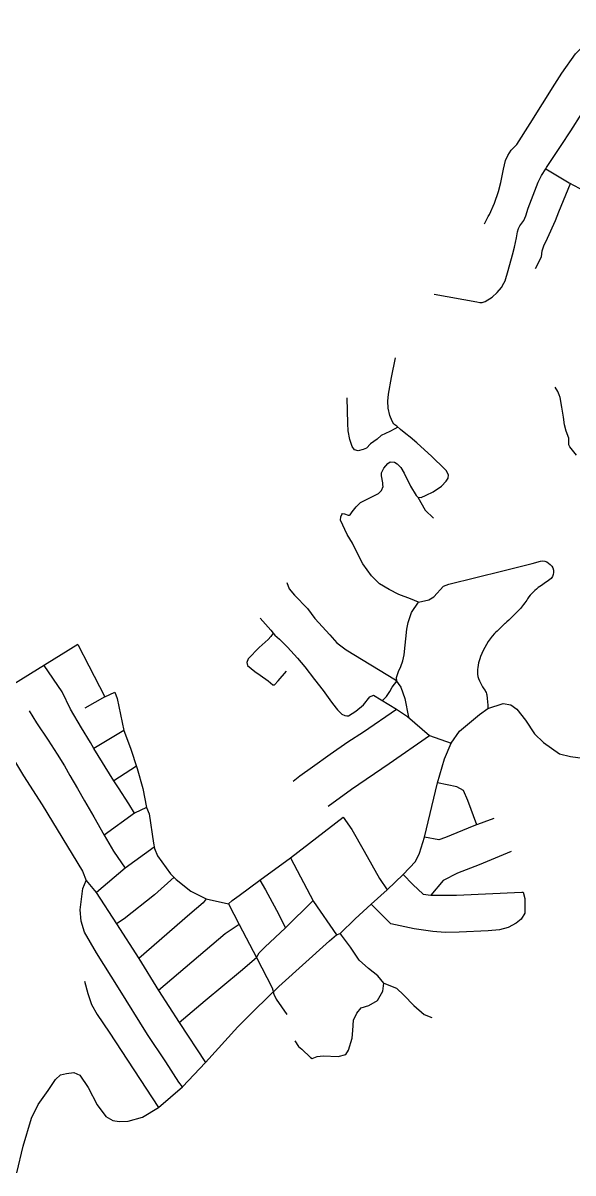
# Model space of a CAD drawing. Header units: metres. Extents: x 332831 to 339454, y 7370889 to 7374584.
# Drawn here: x 335075 to 335940, y 7372521 to 7374329 of the extents above; entities that cross this region are included whole.
import ezdxf

# ---------------------------------------------------------------- set-up
doc = ezdxf.new("R2010")
doc.units = ezdxf.units.M
for name, color, linetype, true_color in [('AVENIDA 1001 - 10_12_20 - PASTA ETAPA 01 - DJI_0025', 18, 'Continuous', 0x000000), ('ESTRADA DOS ALVARENGAS - 13_12_20 - PASTA ETAPA 01 - DJI_0022 - DJI_0023 - DJI_0024 - DJI_0025', 100, 'Continuous', 0x00ff3f), ('MC - RUA FRANCISCO BELTRAN BATISTINE', 3, 'Continuous', 0x00ff00), ('MCT - PASSAGEM', 18, 'Continuous', 0x000000), ('MCT - RUA  VILA DA PAZ', 3, 'Continuous', 0x00ff00), ('MCT - RUA 5', 1, 'Continuous', 0xff0000), ('MCT - RUA ARMANDO BERTÁGLIA', 4, 'Continuous', 0x00ffff), ('MCT - RUA AUTO GONÇALVEZ DE OLIVEIRA', 4, 'Continuous', 0x00ffff), ('MCT - RUA CACILDA BECKER', 6, 'Continuous', 0xff00ff), ('MCT - RUA CRISTIANO CARNEIRO TRAVI FILHO', 2, 'Continuous', 0xffff00), ('MCT - RUA DAS VOLTAS', 6, 'Continuous', 0xff00ff), ('MCT - RUA JOSESITO DE SOUZA MOURA', 3, 'Continuous', 0x00ff00), ('MCT - RUA JOSÉ RODRIGUES DE OLIVEIRA', 1, 'Continuous', 0xff0000), ('MCT - RUA KIWI', 5, 'Continuous', 0x0000ff), ('MCT - RUA MARACAIBO', 3, 'Continuous', 0x00ff00), ('MCT - RUA MARIA ARAUJO MACIEL', 5, 'Continuous', 0x0000ff), ('MCT - RUA MILTON PIOLO', 1, 'Continuous', 0xff0000), ('MCT - RUA OSVALDO PILON', 6, 'Continuous', 0xff00ff), ('MCT - RUA PAULO LAZZURI', 3, 'Continuous', 0x00ff00), ('MCT - RUA PLANALTO', 18, 'Continuous', 0x000000), ('MCT - RUA SENADOR LUIS CARLOS PRESTES', 4, 'Continuous', 0x00ffff), ('MCT - RUA SIGMA', 2, 'Continuous', 0xffff00), ('MCT - RUA VEREADOR MÁRIO FRANCISCON', 2, 'Continuous', 0xffff00), ('MCT -RUA ALBERTINO AUGUSTO VIEIRA', 6, 'Continuous', 0xff00ff), ('MCT -RUA ARNALDO LOMBARDI', 4, 'Continuous', 0x00ffff), ('PASSAGEM AÇUDE - 10_12_20 - PASTA ETAPA 01 - DJI_0017', 18, 'Continuous', 0x000000), ('RUA AMAZONAS - 10_12_20 - PASTA ETAPA 04 - DJI_0070', 6, 'Continuous', 0xff00ff), ('RUA BAHIA -  10_12_20  - PASTA ETAPA 04 - DJI_0057', 3, 'Continuous', 0x00ff00), ('RUA BEIJA-FLOR - 10_12_20 - PASTA ETAPA 04 - DJI_0075', 4, 'Continuous', 0x00ffff), ('RUA CEARÁ - 10_12_20 - PASTA ETAPA 04 - DJI_0065', 2, 'Continuous', 0xffff00), ('RUA CISNE - 10_12_20 - PASTA ETAPA 04 - DJI_0059', 6, 'Continuous', 0xff00ff), ('RUA COIMBRA - 10_12_20 - PASTA ETAPA 01 - DJI_0016', 18, 'Continuous', 0x000000), ('RUA DAS ARARAS - 10_12_20 - PASTA ETAPA 01 - DJI_0015', 18, 'Continuous', 0x000000), ('RUA DAS PARAÍBAS - 10_12_20 - PASTA ETAPA 04 - DJI_0069', 1, 'Continuous', 0xff0000), ('RUA EVANGELISTA - 10_12_20 - PASTA ETAPA 04 - DJI_0062', 3, 'Continuous', 0x00ff00), ('RUA EXPEDITO VENCESLAU DA SILVA - 10_12_20 - PASTA ETAPA 04 - DJI_0064', 4, 'Continuous', 0x00ffff), ('RUA FALCÃO - 10_12_20 -PASTA ETAPA 01 - DJI_0012', 2, 'Continuous', 0xffff00), ('RUA FRANCISCO SANTOS - 10_12_20 - PASTA ETAPA 04 - DJI_0060', 2, 'Continuous', 0xffff00), ('RUA GAIVOTAS - 10_12_20 - PASTA ETAPA 04 - DJI_0061', 5, 'Continuous', 0x0000ff), ('RUA GOIÁS - 10_12_20 - PASTA ETAPA 04 - DJI_0066', 1, 'Continuous', 0xff0000), ('RUA HARPIA - 10_12_20 - PASTA ETAPA 04 - DJI_0063', 2, 'Continuous', 0xffff00), ('RUA MAURÍCIO GALANTE - 10_12_20 - PASTA ETAPA 04 - DJI_0073', 1, 'Continuous', 0xff0000), ('RUA PIAUÍ - 10_12_20 - PASTA ETAPA 04 - DJI_0056', 1, 'Continuous', 0xff0000), ('RUA RIO DE JANEIRO - 10_12_20 - PASTA ETAPA 04 - DJI_0067', 8, 'Continuous', 0x808080), ('RUA SÃO CAETANO - 10_12_20 - PASTA ETAPA 04 - DJI_0055', 4, 'Continuous', 0x00ffff), ('RUA TENRI - 10_12_20 - PASTA ETAPA 04 - DJI_0073', 5, 'Continuous', 0x0000ff), ('RUA TEODORO SOARES - 10_12_20 - PASTA ETAPA 04 - DJI_0054', 1, 'Continuous', 0xff0000), ('RUA TIÊ - 10_12_20 - PASTA ETAPA 04 - DJI_0068', 4, 'Continuous', 0x00ffff)]:
    doc.layers.add(name, color=color, linetype=linetype, true_color=true_color)

msp = doc.modelspace()

# ---------------------------------------------------------------- linework, layer by layer
at = {"layer": 'AVENIDA 1001 - 10_12_20 - PASTA ETAPA 01 - DJI_0025', "color": 3, "linetype": 'Continuous', "true_color": 0x00ff00}
msp.add_lwpolyline([(335945.4, 7373649.7), (335935.1, 7373662.6), (335933.3, 7373665.9), (335933.5, 7373670), (335933.1, 7373676.3), (335929.1, 7373687.6), (335926.2, 7373697.5), (335924.9, 7373709.2), (335922.3, 7373725), (335919.6, 7373740.1), (335918, 7373744.4), (335915.9, 7373749.6), (335912, 7373756.7)], dxfattribs=at)
at = {"layer": 'ESTRADA DOS ALVARENGAS - 13_12_20 - PASTA ETAPA 01 - DJI_0022 - DJI_0023 - DJI_0024 - DJI_0025', "color": 3, "linetype": 'Continuous', "true_color": 0x00ff00}
msp.add_lwpolyline([(335064.9, 7372521.2), (335075, 7372563.2), (335087.9, 7372607.6), (335098.4, 7372628.8), (335114, 7372651.1), (335125.6, 7372668), (335133.5, 7372675.4), (335142.8, 7372677.7), (335154.5, 7372679.4), (335164, 7372674.8), (335177.3, 7372655.5), (335191.4, 7372628.4), (335204.7, 7372609.8), (335215.7, 7372603.7), (335226, 7372602.1), (335240.2, 7372602.4), (335262.4, 7372608.8), (335287.9, 7372624), (335325.5, 7372656.8), (335361.7, 7372694.7), (335412.6, 7372750.8), (335439.3, 7372777.5), (335477.1, 7372814.4), (335556.6, 7372886), (335567.9, 7372895.4), (335573.6, 7372897.7), (335597.2, 7372920.9), (335622.4, 7372943.6), (335647.7, 7372966.3), (335672.7, 7372990.3), (335691.9, 7373010.9), (335698.3, 7373024.2), (335706.4, 7373049.2), (335726.8, 7373134.7), (335737.5, 7373172.1), (335748.1, 7373196.7), (335761.4, 7373215.6), (335792.6, 7373241.8), (335805.7, 7373251.2), (335829.9, 7373259.3), (335841.8, 7373257), (335851.5, 7373250.4), (335865.2, 7373233.3), (335879.4, 7373211.5), (335893.3, 7373197.7), (335918.6, 7373180.2), (335936, 7373175.8), (335974.5, 7373170.7)], dxfattribs=at)
at = {"layer": 'MC - RUA FRANCISCO BELTRAN BATISTINE', "color": 3, "linetype": 'Continuous', "true_color": 0x00ff00}
msp.add_lwpolyline([(335672.7, 7372990.3), (335688, 7372974.9), (335704.3, 7372959.7), (335716.3, 7372957.8), (335756.8, 7372958.1), (335859.2, 7372962.5), (335861.3, 7372962.6), (335864.1, 7372952.8), (335864.3, 7372929.6)], dxfattribs=at)
at = {"layer": 'MCT - PASSAGEM', "color": 3, "linetype": 'Continuous', "true_color": 0x00ff00}
msp.add_lwpolyline([(335881, 7373942.9), (335890.1, 7373961.4), (335891.5, 7373970.8), (335894, 7373978.5), (335899.8, 7373990.6), (335912.1, 7374018.8), (335917.6, 7374032), (335935.9, 7374076.8)], dxfattribs=at)
at = {"layer": 'MCT - RUA  VILA DA PAZ', "color": 3, "linetype": 'Continuous', "true_color": 0x00ff00}
msp.add_lwpolyline([(335664.1, 7373693.7), (335659.7, 7373691.2), (335651.6, 7373686.9), (335638.2, 7373680.4), (335631.6, 7373675), (335621.5, 7373667.7), (335615.2, 7373660.7), (335609.7, 7373658.4), (335602, 7373656.7), (335596.1, 7373658.1), (335592.2, 7373663.5), (335588.8, 7373674.5), (335586.3, 7373688), (335585.6, 7373699.7), (335584.3, 7373739.7)], dxfattribs=at)
at = {"layer": 'MCT - RUA 5', "color": 3, "linetype": 'Continuous', "true_color": 0x00ff00}
msp.add_lwpolyline([(335577.4, 7373557.8), (335580.6, 7373557.6), (335585.9, 7373555.4), (335588, 7373555.1), (335589.5, 7373555.8), (335592.2, 7373560.5), (335598.6, 7373568.6), (335605.7, 7373575.3), (335633.7, 7373589.4), (335638.3, 7373594.3), (335641, 7373600.4), (335640.8, 7373603), (335640.6, 7373606.3), (335638.4, 7373617.1), (335638.5, 7373621.7), (335642, 7373629.1), (335648.5, 7373636.8), (335652.3, 7373639), (335659, 7373638.8), (335663.3, 7373636.2), (335668.9, 7373630.3), (335674.2, 7373621.6), (335684.2, 7373600.9), (335693.2, 7373586.4), (335695.8, 7373583.4), (335707.3, 7373563.3), (335720.5, 7373550.6)], dxfattribs=at)
at = {"layer": 'MCT - RUA ARMANDO BERTÁGLIA', "color": 3, "linetype": 'Continuous', "true_color": 0x00ff00}
msp.add_lwpolyline([(335695.8, 7373583.4), (335701, 7373583.3), (335708.7, 7373586.7), (335719.6, 7373592.1), (335732.7, 7373600.8), (335740.3, 7373608.7), (335743.4, 7373613.4), (335744.2, 7373618.9), (335740.1, 7373625.4), (335737.7, 7373628.3)], dxfattribs=at)
at = {"layer": 'MCT - RUA AUTO GONÇALVEZ DE OLIVEIRA', "color": 3, "linetype": 'Continuous', "true_color": 0x00ff00}
msp.add_lwpolyline([(335447.5, 7373393.2), (335464.3, 7373374.8), (335468, 7373370), (335470.8, 7373366.5), (335478.3, 7373360.4), (335482.3, 7373356.2), (335490.8, 7373347.9), (335506.4, 7373330.4), (335517.9, 7373317), (335533.4, 7373296.9), (335547, 7373279.5), (335559.7, 7373261.2), (335567.4, 7373251.9)], dxfattribs=at)
at = {"layer": 'MCT - RUA CACILDA BECKER', "color": 3, "linetype": 'Continuous', "true_color": 0x00ff00}
msp.add_lwpolyline([(335640.2, 7373264.1), (335646.3, 7373270), (335651.8, 7373278), (335655.2, 7373284.8), (335662.5, 7373294.2), (335661.9, 7373300.1), (335665.4, 7373309.3), (335669.1, 7373317.4), (335672, 7373326.4), (335674.4, 7373335.9), (335678.4, 7373376.2), (335680.5, 7373386.5), (335685.6, 7373402.1), (335696.9, 7373418.5)], dxfattribs=at)
at = {"layer": 'MCT - RUA CRISTIANO CARNEIRO TRAVI FILHO', "color": 3, "linetype": 'Continuous', "true_color": 0x00ff00}
msp.add_lwpolyline([(335864.3, 7372929.6), (335858.2, 7372920), (335850.2, 7372914), (335837.6, 7372906.9), (335824, 7372903.2), (335806.2, 7372902.1), (335760.7, 7372899.8), (335738.6, 7372899.2), (335719.2, 7372901), (335689.9, 7372904.8), (335653.4, 7372912.9), (335622.4, 7372943.6)], dxfattribs=at)
at = {"layer": 'MCT - RUA DAS VOLTAS', "color": 3, "linetype": 'Continuous', "true_color": 0x00ff00}
msp.add_lwpolyline([(335842.4, 7373026.7), (335823.6, 7373018.9), (335792.4, 7373005.7), (335758, 7372992.7), (335735.8, 7372981.2), (335716.3, 7372957.8)], dxfattribs=at)
at = {"layer": 'MCT - RUA JOSESITO DE SOUZA MOURA', "color": 3, "linetype": 'Continuous', "true_color": 0x00ff00}
msp.add_lwpolyline([(335554.4, 7373097.9), (335591.3, 7373124.6), (335650.8, 7373164.8), (335714.2, 7373208.9)], dxfattribs=at)
at = {"layer": 'MCT - RUA JOSÉ RODRIGUES DE OLIVEIRA', "color": 3, "linetype": 'Continuous', "true_color": 0x00ff00}
msp.add_lwpolyline([(335489.5, 7373449.7), (335493.2, 7373439.4), (335501.9, 7373429.7), (335522, 7373408.5), (335533.8, 7373392.7), (335557.1, 7373367), (335568.3, 7373354.6), (335582.9, 7373343.8), (335660.6, 7373296.7), (335669.1, 7373285.1), (335675.1, 7373267.2), (335680.8, 7373237.6)], dxfattribs=at)
at = {"layer": 'MCT - RUA KIWI', "color": 3, "linetype": 'Continuous', "true_color": 0x00ff00}
msp.add_lwpolyline([(335203.1, 7373269.9), (335172.1, 7373252)], dxfattribs=at)
at = {"layer": 'MCT - RUA MARACAIBO', "color": 3, "linetype": 'Continuous', "true_color": 0x00ff00}
msp.add_lwpolyline([(335788.6, 7373068.7), (335774.3, 7373106.5), (335767.3, 7373122.7), (335757.1, 7373128), (335726.8, 7373134.7)], dxfattribs=at)
at = {"layer": 'MCT - RUA MARIA ARAUJO MACIEL', "color": 3, "linetype": 'Continuous', "true_color": 0x00ff00}
msp.add_lwpolyline([(335499.6, 7373137.4), (335510.1, 7373145.5), (335530, 7373159.8), (335557.9, 7373179.7), (335585.6, 7373198.8), (335610, 7373214.9), (335662.3, 7373250.6)], dxfattribs=at)
at = {"layer": 'MCT - RUA MILTON PIOLO', "color": 3, "linetype": 'Continuous', "true_color": 0x00ff00}
msp.add_lwpolyline([(335468, 7373370), (335464.6, 7373364.6), (335460.3, 7373359.9), (335446.3, 7373347.3), (335429, 7373329.4), (335426.7, 7373323.9), (335427.7, 7373318.8), (335439.3, 7373309.4), (335447.8, 7373303.7), (335460.1, 7373294.8), (335467.4, 7373288.7), (335470, 7373288.8), (335476, 7373294.8), (335489.2, 7373310.3)], dxfattribs=at)
at = {"layer": 'MCT - RUA OSVALDO PILON', "color": 3, "linetype": 'Continuous', "true_color": 0x00ff00}
msp.add_lwpolyline([(335737.7, 7373628.3), (335717.6, 7373647.5), (335693.9, 7373669.3), (335683.8, 7373678), (335676.6, 7373683.1), (335668.4, 7373689.8), (335662.6, 7373695), (335658.1, 7373698.4), (335655.4, 7373703.3), (335651.9, 7373711.9), (335648.8, 7373723.5), (335648.4, 7373734.3), (335649.8, 7373745.4), (335654.3, 7373771.8), (335660.6, 7373802.5)], dxfattribs=at)
at = {"layer": 'MCT - RUA PAULO LAZZURI', "color": 3, "linetype": 'Continuous', "true_color": 0x00ff00}
for p, q in [((335856.9, 7373474.5), (335875.8, 7373479.3)), ((335875.8, 7373479.3), (335888.9, 7373483)), ((335744.3, 7373446.9), (335829.5, 7373467.8)), ((335829.5, 7373467.8), (335856.9, 7373474.5)), ((335720.7, 7373426.9), (335736.1, 7373443.5)), ((335736.1, 7373443.5), (335744.3, 7373446.9)), ((335712.9, 7373422), (335720.7, 7373426.9)), ((335696.9, 7373418.5), (335712.9, 7373422))]:
    msp.add_line(p, q, dxfattribs=at)
at = {"layer": 'MCT - RUA PAULO LAZZURI', "color": 3, "linetype": 'Continuous', "true_color": 0x00ff00, "extrusion": (0, 0, -1)}
for centre, radius, start, end in [((-335892.5, 7373470.3), 13.1, 74.2534, 132.0362), ((-335892.8, 7373466.1), 16.4, 121.1951, 219.1344), ((-335410.8, 7374144.8), 848.3, 234.3265, 235.7775), ((-335452.6, 7373806.3), 567.5, 224.7883, 227.8957), ((-335714.4, 7373526.9), 185.3, 213.7472, 220.4828), ((-335481.3, 7373731.7), 493.6, 224.5549, 227.2659), ((-335787.7, 7373270), 16.8, 144.564, 170.9126), ((-335694.4, 7373255.2), 111.3, 170.9692, 182.0239)]:
    msp.add_arc(centre, radius, start, end, dxfattribs=at)
at = {"layer": 'MCT - RUA PAULO LAZZURI', "color": 3, "linetype": 'Continuous', "true_color": 0x00ff00}
for centre, radius, start, end in [((335935.2, 7373377), 81.6, 125.48, 144.871), ((335901.8, 7373293), 114.5, 138.3305, 159.5602), ((335855.6, 7373307.6), 66.1, 157.4435, 181.7978), ((335827.2, 7373311), 38.1, 188.2174, 210.6247), ((335860.4, 7373322.7), 73, 205.2877, 216.0973)]:
    msp.add_arc(centre, radius, start, end, dxfattribs=at)
at = {"layer": 'MCT - RUA PLANALTO', "color": 3, "linetype": 'Continuous', "true_color": 0x00ff00}
msp.add_lwpolyline([(335800.5, 7374013.3), (335806.4, 7374025.1), (335808.4, 7374027.8), (335816.2, 7374046), (335822.6, 7374064.1), (335826.1, 7374078.4), (335830.4, 7374099.4), (335833.5, 7374112.9), (335837.3, 7374120.6), (335842.5, 7374129), (335851.7, 7374138.1), (335872.2, 7374171), (335911.1, 7374232.8), (335922, 7374250), (335943.6, 7374280.7), (335991.2, 7374329.1)], dxfattribs=at)
at = {"layer": 'MCT - RUA SENADOR LUIS CARLOS PRESTES', "color": 3, "linetype": 'Continuous', "true_color": 0x00ff00}
msp.add_lwpolyline([(335696.9, 7373418.5), (335684.3, 7373423.6), (335665.9, 7373430.8), (335650.4, 7373438.7), (335635.3, 7373447.2), (335622.9, 7373459.9), (335609.1, 7373478.7), (335598, 7373500.1), (335592.9, 7373511.4), (335584.8, 7373525), (335573.9, 7373547.7), (335574.5, 7373552.8), (335576, 7373556.6), (335577.4, 7373557.8)], dxfattribs=at)
at = {"layer": 'MCT - RUA SIGMA', "color": 3, "linetype": 'Continuous', "true_color": 0x00ff00}
msp.add_lwpolyline([(335567.4, 7373251.9), (335569.3, 7373249.5), (335576.3, 7373242.7), (335580.7, 7373240.5), (335583.9, 7373239.7), (335586.4, 7373239.7), (335598.2, 7373247.3), (335610.2, 7373256.9), (335620, 7373269.7), (335626.2, 7373272.6), (335662.3, 7373250.6), (335679.4, 7373238.8), (335714.2, 7373208.9), (335748.1, 7373196.7)], dxfattribs=at)
at = {"layer": 'MCT - RUA VEREADOR MÁRIO FRANCISCON', "color": 3, "linetype": 'Continuous', "true_color": 0x00ff00}
msp.add_lwpolyline([(335815.5, 7373078.6), (335784, 7373067), (335739.4, 7373048.4), (335728.7, 7373045.1), (335706.4, 7373049.2)], dxfattribs=at)
at = {"layer": 'MCT -RUA ALBERTINO AUGUSTO VIEIRA', "color": 3, "linetype": 'Continuous', "true_color": 0x00ff00}
for points in [[(335502.4, 7372729), (335508.1, 7372719.9), (335513.3, 7372715.6), (335526.9, 7372702.6), (335529.6, 7372701.3), (335537.4, 7372704.3), (335546.7, 7372705.1), (335570.5, 7372704.4), (335582.3, 7372707.7), (335586.8, 7372714), (335592.6, 7372733), (335593.7, 7372745.2), (335594.6, 7372761.5), (335599.5, 7372772.4), (335606.8, 7372780.6), (335618.5, 7372784.4), (335632.2, 7372792.5), (335640.9, 7372807.2), (335642.3, 7372819.4), (335632.8, 7372831), (335618.1, 7372842.8), (335603.5, 7372855.8), (335589.6, 7372876.3), (335575.8, 7372895.1), (335574.7, 7372896.5), (335573.6, 7372897.7)], [(335642.3, 7372819.4), (335662.4, 7372811.6), (335673.6, 7372800.6), (335689.6, 7372784.4), (335705.7, 7372770.4), (335717.8, 7372765.8)]]:
    msp.add_lwpolyline(points, dxfattribs=at)
at = {"layer": 'MCT -RUA ARNALDO LOMBARDI', "color": 3, "linetype": 'Continuous', "true_color": 0x00ff00}
msp.add_lwpolyline([(335578.1, 7373080.7), (335591.9, 7373061.3), (335611.2, 7373027.3), (335635.6, 7372984.3), (335647.7, 7372966.3)], dxfattribs=at)
at = {"layer": 'PASSAGEM AÇUDE - 10_12_20 - PASTA ETAPA 01 - DJI_0017', "color": 3, "linetype": 'Continuous', "true_color": 0x00ff00}
msp.add_lwpolyline([(335896.9, 7374099.9), (335933.6, 7374078), (335957.3, 7374065.3), (336017.4, 7374028.2)], dxfattribs=at)
at = {"layer": 'RUA AMAZONAS - 10_12_20 - PASTA ETAPA 04 - DJI_0070', "color": 3, "linetype": 'Continuous', "true_color": 0x00ff00}
msp.add_lwpolyline([(335203.1, 7373269.9), (335219.2, 7373277), (335222.5, 7373267), (335233.2, 7373216.8), (335243.8, 7373188.8), (335254.2, 7373157.2), (335263, 7373125.4), (335268.9, 7373095.9), (335273, 7373085.8), (335279.8, 7373039.5), (335281.3, 7373031.2), (335286.3, 7373020), (335306.5, 7372991.6), (335315.6, 7372982.8), (335338.8, 7372964.4), (335362.6, 7372952.1), (335398, 7372944.3)], dxfattribs=at)
at = {"layer": 'RUA BAHIA -  10_12_20  - PASTA ETAPA 04 - DJI_0057', "color": 3, "linetype": 'Continuous', "true_color": 0x00ff00}
msp.add_lwpolyline([(335161, 7373352), (335007.3, 7373257.3)], dxfattribs=at)
at = {"layer": 'RUA BEIJA-FLOR - 10_12_20 - PASTA ETAPA 04 - DJI_0075', "color": 3, "linetype": 'Continuous', "true_color": 0x00ff00}
msp.add_lwpolyline([(335447.3, 7372981.4), (335456.1, 7372966.1), (335473.3, 7372934.2), (335487.4, 7372906.8)], dxfattribs=at)
at = {"layer": 'RUA CEARÁ - 10_12_20 - PASTA ETAPA 04 - DJI_0065', "color": 3, "linetype": 'Continuous', "true_color": 0x00ff00}
msp.add_lwpolyline([(335250.1, 7373086.7), (335241.1, 7373101.4), (335224.9, 7373126.5), (335217.4, 7373137.5), (335186.2, 7373188.3), (335180.7, 7373198.2), (335166.4, 7373220.8), (335149.5, 7373250.6), (335136.1, 7373277.4), (335107.7, 7373319.2)], dxfattribs=at)
at = {"layer": 'RUA CISNE - 10_12_20 - PASTA ETAPA 04 - DJI_0059', "color": 3, "linetype": 'Continuous', "true_color": 0x00ff00}
msp.add_lwpolyline([(335320.4, 7372757.9), (335361.3, 7372792.6), (335416.7, 7372838.5), (335441.8, 7372859.8), (335446, 7372867.5), (335455, 7372876.3), (335487.4, 7372906.8), (335530.6, 7372948.9)], dxfattribs=at)
at = {"layer": 'RUA COIMBRA - 10_12_20 - PASTA ETAPA 01 - DJI_0016', "color": 3, "linetype": 'Continuous', "true_color": 0x00ff00}
msp.add_lwpolyline([(335721.6, 7373902.7), (335788.4, 7373890.6), (335793.4, 7373889.5), (335797, 7373889.8), (335801.6, 7373891.4), (335812.8, 7373898.2), (335820.4, 7373905.3), (335827.5, 7373913.4), (335831.1, 7373920.3), (335832.9, 7373923.8), (335837.9, 7373939.8), (335844.5, 7373964.7), (335847.8, 7373976.9), (335851, 7373991.1), (335852.3, 7374000.5), (335853.9, 7374005.9), (335856.3, 7374010.1), (335862.6, 7374018.8), (335865.6, 7374025.9), (335869.2, 7374038), (335885.2, 7374078.8), (335890.5, 7374089.4), (335896.9, 7374099.9)], dxfattribs=at)
at = {"layer": 'RUA DAS ARARAS - 10_12_20 - PASTA ETAPA 01 - DJI_0015', "color": 3, "linetype": 'Continuous', "true_color": 0x00ff00}
msp.add_lwpolyline([(335896.9, 7374099.9), (335898, 7374101.8), (335921.1, 7374136.5), (335936.3, 7374159.6), (335970.9, 7374213.9), (335984.8, 7374235.3)], dxfattribs=at)
at = {"layer": 'RUA DAS PARAÍBAS - 10_12_20 - PASTA ETAPA 04 - DJI_0069', "color": 3, "linetype": 'Continuous', "true_color": 0x00ff00}
msp.add_lwpolyline([(335161, 7373352), (335178.2, 7373318.5), (335203.1, 7373269.9)], dxfattribs=at)
at = {"layer": 'RUA EVANGELISTA - 10_12_20 - PASTA ETAPA 04 - DJI_0062', "color": 3, "linetype": 'Continuous', "true_color": 0x00ff00}
msp.add_lwpolyline([(335312.2, 7372986.1), (335281.2, 7372958.6), (335233.7, 7372920.7), (335221.5, 7372912.7)], dxfattribs=at)
at = {"layer": 'RUA EXPEDITO VENCESLAU DA SILVA - 10_12_20 - PASTA ETAPA 04 - DJI_0064', "color": 3, "linetype": 'Continuous', "true_color": 0x00ff00}
msp.add_lwpolyline([(335084.2, 7373247.6), (335095.8, 7373229), (335114.1, 7373201.6), (335128.4, 7373179.4), (335139.7, 7373161.5), (335148.3, 7373145.9), (335160.1, 7373125.6), (335171.2, 7373106.1), (335186.2, 7373080.9), (335202.5, 7373052.3), (335217, 7373027.2), (335235.5, 7373000.4)], dxfattribs=at)
at = {"layer": 'RUA FALCÃO - 10_12_20 -PASTA ETAPA 01 - DJI_0012', "color": 3, "linetype": 'Continuous', "true_color": 0x00ff00}
msp.add_lwpolyline([(335495.3, 7373016.5), (335531.7, 7372947.8), (335567.9, 7372895.4)], dxfattribs=at)
at = {"layer": 'RUA FRANCISCO SANTOS - 10_12_20 - PASTA ETAPA 04 - DJI_0060', "color": 3, "linetype": 'Continuous', "true_color": 0x00ff00}
msp.add_lwpolyline([(335414.5, 7372911.6), (335392.8, 7372896.9), (335287.6, 7372807.9)], dxfattribs=at)
at = {"layer": 'RUA GAIVOTAS - 10_12_20 - PASTA ETAPA 04 - DJI_0061', "color": 3, "linetype": 'Continuous', "true_color": 0x00ff00}
msp.add_lwpolyline([(335362.6, 7372952.1), (335358.1, 7372945.9), (335336.9, 7372928.2), (335256.9, 7372858.6)], dxfattribs=at)
at = {"layer": 'RUA GOIÁS - 10_12_20 - PASTA ETAPA 04 - DJI_0066', "color": 3, "linetype": 'Continuous', "true_color": 0x00ff00}
msp.add_lwpolyline([(335268.9, 7373095.9), (335250.1, 7373086.7), (335202.5, 7373052.3)], dxfattribs=at)
at = {"layer": 'RUA HARPIA - 10_12_20 - PASTA ETAPA 04 - DJI_0063', "color": 3, "linetype": 'Continuous', "true_color": 0x00ff00}
msp.add_lwpolyline([(335280.9, 7373033.5), (335235.5, 7373000.4), (335190.1, 7372962.3)], dxfattribs=at)
at = {"layer": 'RUA MAURÍCIO GALANTE - 10_12_20 - PASTA ETAPA 04 - DJI_0073', "color": 3, "linetype": 'Continuous', "true_color": 0x00ff00}
msp.add_lwpolyline([(335398, 7372944.3), (335414.5, 7372911.6), (335441.8, 7372859.8), (335466.6, 7372812.5), (335469, 7372802.5), (335472.6, 7372794.6), (335489.8, 7372770.4)], dxfattribs=at)
at = {"layer": 'RUA PIAUÍ - 10_12_20 - PASTA ETAPA 04 - DJI_0056', "color": 3, "linetype": 'Continuous', "true_color": 0x00ff00}
msp.add_lwpolyline([(335007.3, 7373257.3), (335014.2, 7373244.7), (335039.1, 7373205.7), (335075.6, 7373145.4), (335104.6, 7373099.9), (335168.4, 7372995.5), (335174.1, 7372980.9), (335189.9, 7372962.2), (335221.5, 7372912.7), (335256.9, 7372858.6), (335287.6, 7372807.9), (335320.4, 7372757.9), (335361.7, 7372694.7)], dxfattribs=at)
at = {"layer": 'RUA RIO DE JANEIRO - 10_12_20 - PASTA ETAPA 04 - DJI_0067', "color": 3, "linetype": 'Continuous', "true_color": 0x00ff00}
msp.add_lwpolyline([(335253, 7373160.9), (335217.4, 7373137.5)], dxfattribs=at)
at = {"layer": 'RUA SÃO CAETANO - 10_12_20 - PASTA ETAPA 04 - DJI_0055', "color": 3, "linetype": 'Continuous', "true_color": 0x00ff00}
msp.add_lwpolyline([(335325.5, 7372656.8), (335319.8, 7372664), (335299.1, 7372695.9), (335270.2, 7372739.1), (335224.8, 7372812.5), (335190, 7372867.4), (335171.3, 7372899.6), (335166, 7372917), (335164.4, 7372934.9), (335168.8, 7372968.2), (335174.1, 7372980.9)], dxfattribs=at)
at = {"layer": 'RUA TENRI - 10_12_20 - PASTA ETAPA 04 - DJI_0073', "color": 3, "linetype": 'Continuous', "true_color": 0x00ff00}
msp.add_lwpolyline([(335398, 7372944.3), (335403.5, 7372949.6), (335414.7, 7372957.5), (335447.3, 7372981.4), (335495.3, 7373016.5), (335578.1, 7373080.7)], dxfattribs=at)
at = {"layer": 'RUA TEODORO SOARES - 10_12_20 - PASTA ETAPA 04 - DJI_0054', "color": 3, "linetype": 'Continuous', "true_color": 0x00ff00}
msp.add_lwpolyline([(335171.1, 7372822.9), (335176.8, 7372803.6), (335182.4, 7372785.9), (335191.5, 7372770.4), (335209.9, 7372742.8), (335287.9, 7372624)], dxfattribs=at)
at = {"layer": 'RUA TIÊ - 10_12_20 - PASTA ETAPA 04 - DJI_0068', "color": 3, "linetype": 'Continuous', "true_color": 0x00ff00}
msp.add_lwpolyline([(335233.2, 7373216.8), (335186.2, 7373188.3)], dxfattribs=at)

doc.saveas('drawing.dxf')
